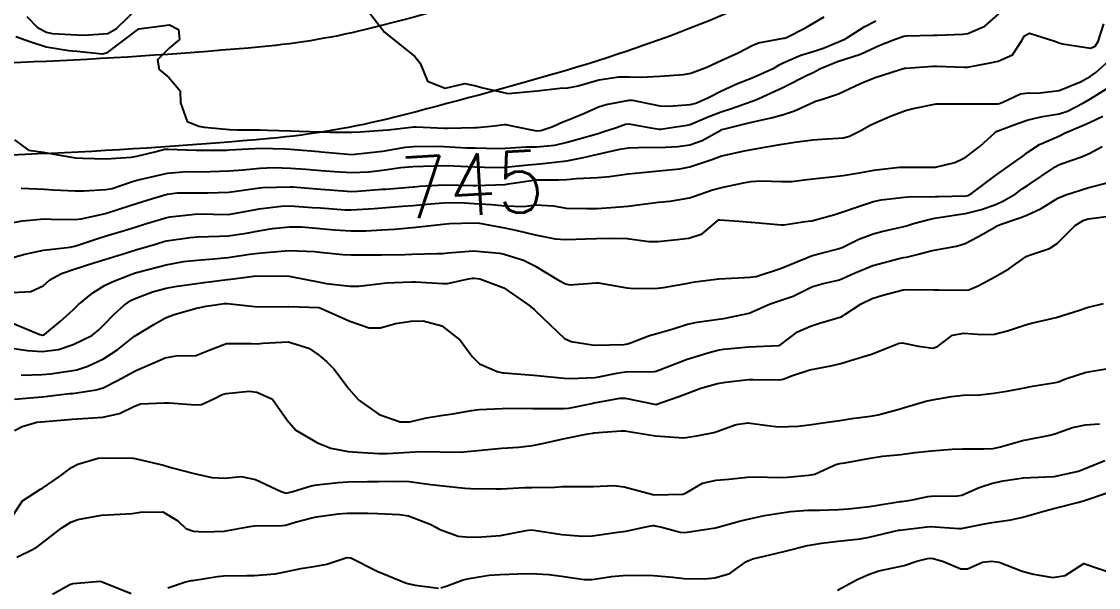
# Model space of a CAD drawing. Header units: metres. Extents: x 318500 to 325275, y 7408834 to 7428799.
# Drawn here: x 322350.6 to 322420.7, y 7417366.4 to 7417403.2 of the extents above; entities that cross this region are included whole.
import ezdxf
from ezdxf.enums import TextEntityAlignment as Align

# ---------------------------------------------------------------- set-up
doc = ezdxf.new("R2010")
doc.units = ezdxf.units.M
doc.header["$MEASUREMENT"] = 0
for name, color, linetype in [('Cotas', 45, 'Continuous'), ('Curvas de Nivel 1m', 11, 'Continuous'), ('Curvas de Nivel 5m', 15, 'Continuous'), ('Vias Primárias', 230, 'Continuous')]:
    doc.layers.add(name, color=color, linetype=linetype)
doc.styles.add('Style-STANDARD', font='STANDARD.shx')

msp = doc.modelspace()

# ---------------------------------------------------------------- linework, layer by layer
at = {"layer": 'Curvas de Nivel 1m', "flags": 128}
for points, elevation in [([(322372.655, 7417404.576), (322374.2, 7417402.56), (322376.177, 7417400.977), (322376.535, 7417400.525), (322377, 7417399.359), (322378.154, 7417398.901), (322379.439, 7417399.206), (322380.156, 7417399.064), (322380.604, 7417398.923), (322382.151, 7417398.571), (322382.269, 7417398.566), (322384.153, 7417398.738), (322385.653, 7417398.907), (322386.155, 7417398.922), (322386.817, 7417399.05), (322388.161, 7417399.441), (322389.461, 7417399.648), (322390.163, 7417399.649), (322390.87, 7417399.626), (322392.164, 7417399.684), (322393.672, 7417399.805), (322394.166, 7417399.888), (322395.199, 7417400.275), (322395.856, 7417400.583), (322396.177, 7417400.727), (322397.235, 7417401.199), (322398.192, 7417401.708), (322398.576, 7417401.852), (322400.199, 7417402.155), (322400.248, 7417402.161), (322400.392, 7417402.207), (322401.591, 7417402.807), (322402.215, 7417403.192), (322402.842, 7417403.552)], 741), ([(322350.1, 7417395.548), (322351.014, 7417394.866), (322351.968, 7417394.731), (322352.089, 7417394.716), (322353.688, 7417394.428), (322354.086, 7417394.377), (322354.554, 7417394.347), (322356.085, 7417394.299), (322357.717, 7417394.406), (322358.087, 7417394.474), (322359.24, 7417394.753), (322359.91, 7417394.926), (322360.093, 7417394.94), (322361.946, 7417394.868), (322362.092, 7417394.867), (322363.913, 7417394.872), (322364.093, 7417394.881), (322365.774, 7417394.985), (322366.095, 7417394.993), (322367.791, 7417394.947), (322368.094, 7417394.932), (322369.929, 7417394.776), (322370.092, 7417394.763), (322372.078, 7417394.593), (322373.881, 7417394.774), (322374.094, 7417394.803), (322375.576, 7417395.059), (322376.099, 7417395.11), (322377.489, 7417395.12), (322378.099, 7417395.099), (322379.559, 7417395.025), (322380.098, 7417395.009), (322381.578, 7417394.978), (322382.098, 7417395.004), (322383.444, 7417395.086), (322384.1, 7417395.087), (322385.311, 7417395.199), (322386.105, 7417395.378), (322386.897, 7417395.599), (322388.114, 7417395.958), (322388.426, 7417396.055), (322389.317, 7417396.352), (322389.904, 7417396.562), (322390.124, 7417396.581), (322391.549, 7417396.326), (322392.119, 7417396.232), (322392.207, 7417396.23), (322392.74, 7417396.311), (322393.923, 7417396.493), (322394.124, 7417396.548), (322395.337, 7417397.067), (322396.137, 7417397.363), (322396.814, 7417397.579), (322398.147, 7417398.062), (322398.278, 7417398.109), (322398.588, 7417398.233), (322400.157, 7417398.955), (322401.734, 7417399.754), (322402.168, 7417399.957), (322402.317, 7417400.03), (322402.609, 7417400.176), (322403.702, 7417400.64), (322404.179, 7417400.79), (322405.212, 7417401.118), (322406.192, 7417401.567), (322406.577, 7417401.741), (322407.536, 7417402.11), (322408.022, 7417402.283), (322408.203, 7417402.313), (322409.929, 7417402.358), (322410.204, 7417402.367), (322411.843, 7417402.417), (322412.206, 7417402.47), (322413.3, 7417402.948), (322414.226, 7417403.756)], 743), ([(322350.91, 7417403.569), (322351.614, 7417402.859), (322352.195, 7417402.549), (322352.567, 7417402.472), (322354.193, 7417402.386), (322354.65, 7417402.359), (322356.195, 7417402.477), (322356.748, 7417402.792), (322358.222, 7417404.232)], 741), ([(322350.191, 7417402.276), (322351.108, 7417401.945), (322352.181, 7417401.597), (322353.65, 7417401.356), (322354.177, 7417401.318), (322355.845, 7417401.133), (322356.176, 7417401.226), (322358.2, 7417402.77), (322360.204, 7417403.039), (322360.788, 7417402.734), (322360.851, 7417402.073), (322360.181, 7417401.505), (322359.42, 7417400.751), (322359.529, 7417400.115), (322360.159, 7417399.6), (322360.895, 7417398.733), (322360.919, 7417397.951), (322361.354, 7417396.728), (322362.116, 7417396.421), (322362.464, 7417396.366), (322364.113, 7417396.217), (322364.597, 7417396.198), (322366.113, 7417396.183), (322366.598, 7417396.17), (322368.112, 7417396.124), (322368.639, 7417396.106), (322370.112, 7417396.065), (322370.666, 7417396.048), (322372.112, 7417396.036), (322372.632, 7417396.055), (322374.114, 7417396.162), (322374.472, 7417396.197), (322376.118, 7417396.384), (322376.258, 7417396.388), (322378.117, 7417396.304), (322378.311, 7417396.304), (322380.118, 7417396.342), (322380.246, 7417396.35), (322381.347, 7417396.462), (322382.026, 7417396.547), (322382.121, 7417396.539), (322382.501, 7417396.444), (322384.116, 7417396.136), (322384.386, 7417396.147), (322385.17, 7417396.409), (322385.823, 7417396.705), (322386.126, 7417396.827), (322387.239, 7417397.278), (322388.14, 7417397.682), (322388.655, 7417397.85), (322390.147, 7417398.131), (322390.366, 7417398.119), (322392.142, 7417397.754), (322392.726, 7417397.726), (322394.143, 7417397.847), (322394.494, 7417397.936), (322395.269, 7417398.273), (322396.155, 7417398.722), (322397.201, 7417399.208), (322398.163, 7417399.572), (322399.564, 7417400.219), (322399.948, 7417400.439), (322400.175, 7417400.552), (322401.331, 7417401.045), (322402.187, 7417401.313), (322402.835, 7417401.529), (322404.199, 7417402.106), (322404.238, 7417402.121), (322404.299, 7417402.159), (322405.442, 7417402.911), (322406.217, 7417403.288)], 742), ([(322350.546, 7417392.389), (322352.062, 7417392.331), (322352.617, 7417392.286), (322354.061, 7417392.212), (322354.649, 7417392.226), (322356.063, 7417392.301), (322356.479, 7417392.379), (322357.673, 7417392.776), (322358.071, 7417392.905), (322358.262, 7417392.957), (322360.076, 7417393.371), (322361.335, 7417393.47), (322362.077, 7417393.465), (322362.844, 7417393.475), (322364.078, 7417393.516), (322364.992, 7417393.589), (322366.08, 7417393.699), (322367.001, 7417393.73), (322368.081, 7417393.698), (322369.077, 7417393.622), (322370.079, 7417393.538), (322370.948, 7417393.466), (322372.078, 7417393.419), (322373.185, 7417393.463), (322374.08, 7417393.562), (322375.271, 7417393.732), (322376.083, 7417393.804), (322377.422, 7417393.848), (322378.084, 7417393.87), (322378.723, 7417393.854), (322380.083, 7417393.775), (322381.353, 7417393.732), (322382.083, 7417393.752), (322383.564, 7417393.907), (322384.085, 7417393.957), (322384.513, 7417393.989), (322386.088, 7417394.172), (322387.161, 7417394.384), (322387.907, 7417394.559), (322388.093, 7417394.602), (322389.524, 7417394.923), (322390.1, 7417395.027), (322391.363, 7417395.066), (322392.101, 7417395.038), (322393.308, 7417395.096), (322394.104, 7417395.223), (322394.89, 7417395.496), (322396.119, 7417396.177), (322396.173, 7417396.205), (322396.367, 7417396.258), (322397.761, 7417396.608), (322398.127, 7417396.69), (322399.387, 7417396.965), (322400.134, 7417397.161), (322400.913, 7417397.424), (322402.147, 7417397.997), (322402.274, 7417398.053), (322402.678, 7417398.175), (322403.773, 7417398.545), (322404.156, 7417398.712), (322405.248, 7417399.231), (322406.165, 7417399.591), (322407.733, 7417400.107), (322408.074, 7417400.199), (322408.172, 7417400.215), (322409.915, 7417400.342), (322410.174, 7417400.342), (322411.955, 7417400.271), (322412.173, 7417400.279), (322413.649, 7417400.557), (322414.18, 7417400.669), (322415.119, 7417401.077), (322415.71, 7417402.005), (322415.894, 7417402.314), (322416.207, 7417402.485), (322417.856, 7417401.975), (322418.198, 7417401.833), (322418.365, 7417401.8), (322420.194, 7417401.514), (322420.495, 7417401.638), (322420.685, 7417401.935), (322421.053, 7417403.096)], 744), ([(322350, 7417387.865), (322350.78, 7417388.084), (322352.005, 7417388.352), (322353.738, 7417388.555), (322354.008, 7417388.61), (322354.167, 7417388.66), (322354.632, 7417388.814), (322355.662, 7417389.157), (322356.017, 7417389.261), (322357.193, 7417389.612), (322358.027, 7417389.872), (322358.705, 7417390.085), (322360.036, 7417390.482), (322360.25, 7417390.525), (322362.04, 7417390.72), (322364.04, 7417390.666), (322364.064, 7417390.666), (322364.162, 7417390.688), (322365.721, 7417390.988), (322366.046, 7417391.046), (322367.47, 7417391.224), (322368.049, 7417391.24), (322369.524, 7417391.141), (322370.047, 7417391.1), (322371.649, 7417390.983), (322372.046, 7417390.98), (322373.541, 7417391.071), (322374.048, 7417391.111), (322375.375, 7417391.215), (322376.051, 7417391.267), (322377.203, 7417391.362), (322378.054, 7417391.427), (322379.093, 7417391.451), (322380.054, 7417391.401), (322381.197, 7417391.318), (322382.052, 7417391.245), (322383.278, 7417391.205), (322384.053, 7417391.309), (322385.215, 7417391.246), (322386.05, 7417391.098), (322387.374, 7417391.056), (322388.051, 7417391.074), (322389.255, 7417391.148), (322390.053, 7417391.218), (322391.045, 7417391.34), (322392.057, 7417391.478), (322392.816, 7417391.551), (322394.062, 7417391.752), (322394.459, 7417391.889), (322395.508, 7417392.268), (322396.072, 7417392.42), (322397.587, 7417392.733), (322398.076, 7417392.819), (322398.712, 7417392.866), (322400.076, 7417392.818), (322400.71, 7417392.834), (322402.078, 7417392.989), (322403.133, 7417393.116), (322404.081, 7417393.214), (322405.373, 7417393.43), (322406.084, 7417393.561), (322407.73, 7417393.749), (322408.087, 7417393.769), (322408.423, 7417393.761), (322410.087, 7417393.767), (322411.344, 7417394.061), (322411.848, 7417394.3), (322412.096, 7417394.441), (322413.008, 7417395.135), (322413.98, 7417396.022), (322414.061, 7417396.08), (322414.121, 7417396.104), (322415.502, 7417396.634), (322416.133, 7417396.853), (322417.058, 7417397.064), (322418.139, 7417397.225), (322418.702, 7417397.402), (322419.736, 7417397.946), (322420.152, 7417398.186), (322421.221, 7417398.868)], 746), ([(322349.971, 7417385.602), (322351.169, 7417385.661), (322351.978, 7417386.035), (322352.413, 7417386.414), (322353.167, 7417386.832), (322353.993, 7417387.114), (322355.284, 7417387.52), (322355.999, 7417387.745), (322357.407, 7417388.182), (322358.006, 7417388.364), (322359.287, 7417388.751), (322359.839, 7417388.916), (322360.013, 7417388.958), (322361.558, 7417389.183), (322362.018, 7417389.224), (322363.458, 7417389.259), (322364.019, 7417389.292), (322365.225, 7417389.469), (322366.024, 7417389.612), (322366.92, 7417389.758), (322368.029, 7417389.875), (322368.795, 7417389.862), (322370.027, 7417389.754), (322370.938, 7417389.684), (322372.026, 7417389.617), (322372.987, 7417389.609), (322374.027, 7417389.667), (322374.849, 7417389.727), (322376.029, 7417389.821), (322376.668, 7417389.883), (322378.033, 7417390.042), (322378.444, 7417390.085), (322380.035, 7417390.139), (322380.399, 7417390.11), (322382.03, 7417389.815), (322382.839, 7417389.627), (322384.024, 7417389.344), (322385.329, 7417389.098), (322386.02, 7417389.045), (322387.309, 7417389.093), (322388.021, 7417389.119), (322389.229, 7417389.144), (322390.022, 7417389.108), (322391.423, 7417388.921), (322392.019, 7417388.911), (322393.273, 7417389.05), (322394.023, 7417389.124), (322394.895, 7417389.409), (322395.906, 7417390.262), (322395.983, 7417390.318), (322396.041, 7417390.331), (322397.278, 7417390.248), (322398.039, 7417390.174), (322398.112, 7417390.166), (322400.037, 7417389.994), (322400.235, 7417390.009), (322401.463, 7417390.189), (322401.97, 7417390.252), (322402.041, 7417390.264), (322403.53, 7417390.683), (322404.05, 7417390.838), (322405.018, 7417391.183), (322406.061, 7417391.532), (322406.553, 7417391.632), (322408.066, 7417391.803), (322408.343, 7417391.82), (322410.066, 7417391.846), (322410.296, 7417391.847), (322412.068, 7417391.89), (322412.203, 7417391.913), (322412.447, 7417392.044), (322414.083, 7417393.276), (322414.515, 7417393.587), (322415.14, 7417394.01), (322415.689, 7417394.411), (322416.101, 7417394.735), (322416.864, 7417395.233), (322418.117, 7417395.782), (322418.249, 7417395.837), (322418.505, 7417395.964), (322419.622, 7417396.453), (322420.131, 7417396.666), (322420.986, 7417397.082)], 747), ([(322349.941, 7417383.624), (322351.756, 7417382.852), (322351.93, 7417382.813), (322352.069, 7417382.848), (322353.075, 7417383.701), (322353.955, 7417384.496), (322354.121, 7417384.654), (322354.288, 7417384.815), (322355.205, 7417385.568), (322355.979, 7417386.048), (322356.48, 7417386.295), (322357.691, 7417386.774), (322357.991, 7417386.873), (322358.139, 7417386.915), (322359.997, 7417387.393), (322361.125, 7417387.603), (322362, 7417387.698), (322363.077, 7417387.78), (322364.002, 7417387.88), (322365.433, 7417388.098), (322366.005, 7417388.156), (322366.466, 7417388.195), (322368.007, 7417388.328), (322369.649, 7417388.258), (322370.006, 7417388.218), (322371.493, 7417388.076), (322372.005, 7417388.053), (322372.524, 7417388.056), (322374.005, 7417388.057), (322375.538, 7417388.07), (322376.006, 7417388.084), (322377.632, 7417388.131), (322378.006, 7417388.141), (322378.328, 7417388.175), (322380.008, 7417388.298), (322381.704, 7417388.151), (322382.006, 7417388.088), (322383.267, 7417387.695), (322383.999, 7417387.33), (322385.537, 7417386.405), (322385.986, 7417386.16), (322386.281, 7417386.1), (322387.988, 7417386.225), (322388.14, 7417386.216), (322389.983, 7417385.897), (322390.469, 7417385.849), (322391.983, 7417385.868), (322392.371, 7417385.927), (322393.989, 7417386.206), (322394.063, 7417386.214), (322394.427, 7417386.283), (322395.992, 7417386.493), (322397.657, 7417386.579), (322397.993, 7417386.586), (322398.405, 7417386.644), (322399.999, 7417387.149), (322401.658, 7417387.836), (322402.008, 7417387.987), (322402.154, 7417388.033), (322402.741, 7417388.173), (322403.747, 7417388.43), (322404.016, 7417388.532), (322405.108, 7417389.059), (322406.029, 7417389.411), (322406.591, 7417389.562), (322408.037, 7417389.9), (322408.195, 7417389.941), (322408.671, 7417390.094), (322409.747, 7417390.381), (322410.045, 7417390.436), (322411.451, 7417390.657), (322412.05, 7417390.743), (322413.098, 7417390.991), (322414.06, 7417391.349), (322414.521, 7417391.558), (322415.276, 7417392.008), (322415.739, 7417392.337), (322416.076, 7417392.564), (322417.892, 7417393.777), (322418.089, 7417393.893), (322418.277, 7417393.967), (322419.612, 7417394.433), (322420.101, 7417394.654), (322420.94, 7417395.1)], 748), ([(322349.921, 7417381.976), (322350.955, 7417381.824), (322351.919, 7417381.743), (322352.97, 7417381.884), (322353.924, 7417382.198), (322355.146, 7417382.802), (322355.59, 7417383.141), (322355.941, 7417383.502), (322356.573, 7417384.161), (322357.257, 7417384.777), (322357.677, 7417385.062), (322357.966, 7417385.199), (322359.098, 7417385.628), (322359.977, 7417385.88), (322360.702, 7417386.009), (322361.982, 7417386.189), (322362.444, 7417386.252), (322363.986, 7417386.442), (322364.206, 7417386.467), (322365.691, 7417386.664), (322365.99, 7417386.686), (322367.973, 7417386.658), (322367.99, 7417386.659), (322368.007, 7417386.657), (322368.113, 7417386.638), (322369.985, 7417386.271), (322370.398, 7417386.19), (322371.981, 7417386.002), (322372.54, 7417386.016), (322373.984, 7417386.189), (322374.321, 7417386.219), (322375.986, 7417386.284), (322376.233, 7417386.28), (322377.985, 7417386.171), (322378.302, 7417386.18), (322379.686, 7417386.483), (322379.94, 7417386.531), (322379.991, 7417386.534), (322380.042, 7417386.531), (322380.418, 7417386.474), (322381.982, 7417385.907), (322383.611, 7417384.779), (322383.961, 7417384.485), (322384.029, 7417384.419), (322385.933, 7417382.595), (322386.356, 7417382.394), (322387.734, 7417382.179), (322387.928, 7417382.166), (322389.801, 7417382.215), (322389.929, 7417382.226), (322390.026, 7417382.243), (322390.3, 7417382.336), (322391.465, 7417382.796), (322391.939, 7417382.925), (322393.011, 7417383.237), (322393.949, 7417383.525), (322394.573, 7417383.658), (322395.954, 7417383.847), (322396.307, 7417383.904), (322397.96, 7417384.24), (322399.335, 7417384.854), (322399.973, 7417385.064), (322400.819, 7417385.355), (322401.986, 7417385.934), (322402.16, 7417386.006), (322402.78, 7417386.172), (322403.75, 7417386.404), (322403.993, 7417386.481), (322404.61, 7417386.765), (322406.002, 7417387.342), (322407.721, 7417387.818), (322408.008, 7417387.867), (322408.208, 7417387.898), (322408.98, 7417388.09), (322409.793, 7417388.302), (322410.014, 7417388.346), (322411.467, 7417388.61), (322412.021, 7417388.795), (322412.844, 7417389.222), (322414.038, 7417389.898), (322414.115, 7417389.943), (322414.302, 7417390.017), (322415.596, 7417390.455), (322416.05, 7417390.635), (322416.967, 7417391.076), (322418.066, 7417391.729), (322418.223, 7417391.813), (322418.588, 7417391.962), (322420.075, 7417392.442), (322421.271, 7417392.735)], 749), ([(322350.099, 7417378.646), (322351.879, 7417378.799), (322351.924, 7417378.805), (322352.271, 7417378.844), (322353.701, 7417379.004), (322353.883, 7417379.024), (322355.433, 7417379.251), (322355.889, 7417379.382), (322356.822, 7417379.855), (322357.905, 7417380.448), (322358.124, 7417380.55), (322358.576, 7417380.76), (322359.916, 7417381.34), (322360.645, 7417381.457), (322361.918, 7417381.491), (322362.781, 7417381.842), (322363.926, 7417382.264), (322365.532, 7417382.272), (322365.926, 7417382.258), (322366.292, 7417382.291), (322367.927, 7417382.376), (322369.273, 7417381.969), (322369.919, 7417381.528), (322370.421, 7417381.108), (322370.933, 7417380.595), (322371.891, 7417379.313), (322372.534, 7417378.573), (322373.866, 7417377.64), (322375.236, 7417377.163), (322375.86, 7417377.169), (322376.945, 7417377.432), (322377.866, 7417377.589), (322378.664, 7417377.696), (322379.871, 7417377.908), (322380.379, 7417377.965), (322381.874, 7417378.047), (322382.265, 7417378.053), (322383.874, 7417378.04), (322384.25, 7417378.04), (322385.875, 7417378.035), (322386.204, 7417378.066), (322387.712, 7417378.373), (322387.852, 7417378.399), (322387.881, 7417378.404), (322389.525, 7417378.706), (322389.886, 7417378.711), (322391.8, 7417378.321), (322391.88, 7417378.302), (322391.897, 7417378.302), (322391.95, 7417378.319), (322393.374, 7417378.811), (322393.891, 7417379.01), (322394.813, 7417379.36), (322395.901, 7417379.655), (322396.41, 7417379.747), (322397.905, 7417379.92), (322398.212, 7417379.929), (322399.905, 7417379.902), (322400.164, 7417379.948), (322400.77, 7417380.197), (322401.914, 7417380.56), (322403.274, 7417380.809), (322403.918, 7417380.966), (322405.113, 7417381.333), (322405.924, 7417381.573), (322407.29, 7417382.11), (322407.736, 7417382.3), (322407.933, 7417382.32), (322408.992, 7417382.089), (322409.929, 7417381.972), (322410.217, 7417382.076), (322411.198, 7417382.804), (322411.944, 7417382.951), (322413.121, 7417382.854), (322413.943, 7417382.875), (322414.845, 7417383.113), (322415.952, 7417383.49), (322416.35, 7417383.598), (322417.96, 7417383.97), (322419.468, 7417384.447), (322419.97, 7417384.616), (322421.031, 7417384.873)], 751), ([(322350.111, 7417376.604), (322350.602, 7417376.862), (322351.571, 7417377.136), (322351.855, 7417377.174), (322353.385, 7417377.299), (322353.858, 7417377.334), (322355.236, 7417377.423), (322355.86, 7417377.47), (322356.941, 7417377.702), (322357.871, 7417378.175), (322358.305, 7417378.332), (322359.875, 7417378.411), (322360.206, 7417378.404), (322361.873, 7417378.265), (322362.283, 7417378.297), (322363.139, 7417378.697), (322363.637, 7417378.939), (322363.885, 7417379.016), (322365.395, 7417379.16), (322365.887, 7417379.105), (322366.923, 7417378.644), (322367.86, 7417377.284), (322368.44, 7417376.624), (322369.842, 7417375.799), (322370.705, 7417375.463), (322371.837, 7417375.243), (322372.444, 7417375.182), (322373.835, 7417375.098), (322374.387, 7417375.096), (322375.837, 7417375.192), (322376.562, 7417375.244), (322377.837, 7417375.211), (322379.132, 7417375.192), (322379.838, 7417375.25), (322380.716, 7417375.344), (322381.84, 7417375.448), (322382.931, 7417375.524), (322383.842, 7417375.628), (322384.491, 7417375.766), (322385.847, 7417376.066), (322387.454, 7417376.376), (322387.785, 7417376.437), (322387.851, 7417376.441), (322389.617, 7417376.58), (322389.854, 7417376.576), (322391.444, 7417376.324), (322391.849, 7417376.253), (322393.687, 7417376.131), (322393.849, 7417376.146), (322394.666, 7417376.278), (322395.649, 7417376.467), (322395.854, 7417376.53), (322397.112, 7417376.997), (322397.863, 7417377.103), (322399.155, 7417376.926), (322399.859, 7417376.836), (322401.158, 7417376.894), (322401.862, 7417376.98), (322402.916, 7417377.117), (322403.867, 7417377.265), (322404.639, 7417377.378), (322405.871, 7417377.535), (322406.362, 7417377.633), (322407.879, 7417378.04), (322407.928, 7417378.051), (322408.083, 7417378.098), (322409.462, 7417378.509), (322409.888, 7417378.605), (322411.128, 7417378.825), (322411.893, 7417378.902), (322412.992, 7417378.935), (322413.895, 7417379.028), (322414.739, 7417379.17), (322415.901, 7417379.38), (322416.408, 7417379.487), (322417.906, 7417379.725), (322418.099, 7417379.776), (322418.568, 7417379.96), (322419.915, 7417380.397), (322421.218, 7417380.626)], 752), ([(322349.863, 7417370.869), (322350.635, 7417372.013), (322351.799, 7417372.781), (322351.931, 7417372.848), (322353.039, 7417373.604), (322353.821, 7417374.188), (322354.233, 7417374.405), (322355.567, 7417374.794), (322355.83, 7417374.821), (322357.799, 7417374.801), (322357.83, 7417374.804), (322357.862, 7417374.801), (322358.065, 7417374.766), (322359.824, 7417374.344), (322360.377, 7417374.177), (322361.816, 7417373.799), (322362.961, 7417373.55), (322363.812, 7417373.506), (322364.874, 7417373.614), (322365.811, 7417373.407), (322367.481, 7417372.635), (322367.798, 7417372.53), (322367.895, 7417372.533), (322368.232, 7417372.626), (322369.431, 7417372.989), (322369.807, 7417373.056), (322371.184, 7417373.215), (322371.81, 7417373.255), (322373.09, 7417373.282), (322373.811, 7417373.29), (322375.046, 7417373.304), (322375.811, 7417373.277), (322377.225, 7417373.093), (322377.808, 7417373.011), (322379.439, 7417372.851), (322379.805, 7417372.829), (322381.461, 7417372.799), (322381.805, 7417372.806), (322383.349, 7417372.885), (322383.807, 7417372.889), (322385.291, 7417372.922), (322385.808, 7417372.963), (322387.235, 7417372.953), (322387.809, 7417372.954), (322389.141, 7417373.019), (322389.809, 7417372.929), (322391.686, 7417372.437), (322391.802, 7417372.421), (322393.634, 7417372.461), (322393.803, 7417372.522), (322394.921, 7417373.166), (322395.817, 7417373.37), (322396.628, 7417373.442), (322397.82, 7417373.572), (322398.456, 7417373.595), (322399.82, 7417373.552), (322400.456, 7417373.565), (322401.823, 7417373.683), (322402.234, 7417373.766), (322403.129, 7417374.167), (322403.606, 7417374.388), (322403.833, 7417374.445), (322404.18, 7417374.501), (322405.837, 7417374.799), (322406.644, 7417374.924), (322407.839, 7417375.039), (322408.77, 7417375.161), (322409.842, 7417375.283), (322411.171, 7417375.388), (322411.844, 7417375.416), (322413.215, 7417375.401), (322413.844, 7417375.441), (322414.326, 7417375.534), (322415.85, 7417375.964), (322416.006, 7417375.998), (322417.536, 7417376.294), (322417.856, 7417376.389), (322419.017, 7417376.798), (322419.866, 7417376.978), (322420.766, 7417377.036)], 753), ([(322350.256, 7417368.351), (322351.276, 7417368.855), (322351.575, 7417369.029), (322351.753, 7417369.145), (322353.195, 7417370.259), (322353.768, 7417370.629), (322354.226, 7417370.813), (322355.774, 7417371.079), (322357.379, 7417371.171), (322357.776, 7417371.193), (322358.309, 7417371.293), (322359.779, 7417371.315), (322360.737, 7417370.725), (322361.269, 7417370.222), (322361.763, 7417370.036), (322362.473, 7417369.992), (322363.764, 7417370.049), (322365.443, 7417370.341), (322365.767, 7417370.385), (322367.551, 7417370.417), (322367.768, 7417370.436), (322367.922, 7417370.475), (322368.392, 7417370.624), (322369.472, 7417370.915), (322369.775, 7417370.974), (322371.196, 7417371.171), (322371.779, 7417371.213), (322373.131, 7417371.208), (322373.78, 7417371.189), (322375.179, 7417371.136), (322375.778, 7417371.034), (322377.176, 7417370.509), (322377.56, 7417370.295), (322377.767, 7417370.174), (322378.997, 7417369.716), (322379.762, 7417369.659), (322380.55, 7417369.674), (322381.763, 7417369.759), (322383.435, 7417370.093), (322383.767, 7417370.128), (322384.092, 7417370.092), (322385.764, 7417369.827), (322387.095, 7417369.712), (322387.764, 7417369.738), (322389.394, 7417369.973), (322389.767, 7417370.02), (322390.042, 7417370.063), (322391.233, 7417370.325), (322391.687, 7417370.405), (322391.771, 7417370.404), (322391.846, 7417370.394), (322392.271, 7417370.312), (322393.461, 7417369.988), (322393.767, 7417369.958), (322395.77, 7417370.26), (322397.328, 7417370.693), (322397.778, 7417370.802), (322398.947, 7417371.058), (322399.785, 7417371.205), (322400.657, 7417371.327), (322401.788, 7417371.406), (322402.537, 7417371.424), (322403.79, 7417371.46), (322404.433, 7417371.508), (322405.793, 7417371.659), (322406.203, 7417371.715), (322407.798, 7417371.967), (322407.912, 7417371.985), (322408.589, 7417372.092), (322409.59, 7417372.295), (322409.804, 7417372.319), (322411.52, 7417372.338), (322411.805, 7417372.401), (322412.946, 7417372.9), (322413.817, 7417373.174), (322414.507, 7417373.326), (322415.823, 7417373.526), (322416.273, 7417373.543), (322417.825, 7417373.616), (322419.399, 7417373.946), (322419.832, 7417374.121), (322421.119, 7417374.646)], 754), ([(322403.721, 7417366.207), (322404.985, 7417366.887), (322405.736, 7417367.217), (322406.402, 7417367.458), (322407.745, 7417367.751), (322408.044, 7417367.799), (322408.874, 7417368.089), (322409.572, 7417368.262), (322409.752, 7417368.28), (322409.938, 7417368.263), (322410.626, 7417368.067), (322411.743, 7417367.592), (322412.188, 7417367.599), (322413.148, 7417368.029), (322413.751, 7417368.097), (322414.244, 7417368.015), (322415.742, 7417367.45), (322416.486, 7417367.242), (322417.736, 7417367.035), (322418.548, 7417367.148), (322419.75, 7417367.94), (322421.74, 7417367.262)], 756)]:
    msp.add_lwpolyline(points, dxfattribs=dict(at, elevation=elevation))
at = {"layer": 'Curvas de Nivel 5m', "flags": 128}
for points, elevation in [([(322350.029, 7417390.158), (322350.641, 7417390.26), (322352.033, 7417390.382), (322352.495, 7417390.381), (322354.033, 7417390.348), (322354.449, 7417390.401), (322356.039, 7417390.741), (322356.084, 7417390.754), (322356.222, 7417390.797), (322357.585, 7417391.239), (322358.049, 7417391.388), (322359.091, 7417391.718), (322360.059, 7417391.989), (322360.717, 7417392.077), (322362.06, 7417392.085), (322362.689, 7417392.082), (322364.062, 7417392.133), (322364.557, 7417392.188), (322366.066, 7417392.412), (322366.293, 7417392.432), (322368.068, 7417392.474), (322368.238, 7417392.467), (322370.066, 7417392.321), (322370.375, 7417392.296), (322372.064, 7417392.184), (322372.45, 7417392.19), (322374.066, 7417392.32), (322374.287, 7417392.336), (322376.069, 7417392.479), (322376.114, 7417392.485), (322376.512, 7417392.523), (322378.071, 7417392.612), (322379.984, 7417392.568), (322380.071, 7417392.564), (322380.154, 7417392.562), (322382.072, 7417392.635), (322382.291, 7417392.665), (322384.075, 7417392.932), (322385.549, 7417392.931), (322386.076, 7417392.955), (322386.712, 7417393.026), (322388.077, 7417393.076), (322388.869, 7417393.15), (322390.08, 7417393.319), (322390.99, 7417393.422), (322392.082, 7417393.52), (322393.437, 7417393.653), (322394.085, 7417393.785), (322395.527, 7417394.268), (322395.934, 7417394.42), (322396.093, 7417394.465), (322397.543, 7417394.801), (322398.1, 7417394.92), (322399.218, 7417395.109), (322400.106, 7417395.249), (322400.927, 7417395.378), (322402.11, 7417395.538), (322402.699, 7417395.586), (322404.113, 7417395.67), (322404.5, 7417395.769), (322405.232, 7417396.143), (322405.795, 7417396.465), (322406.128, 7417396.63), (322407.165, 7417397.084), (322408.14, 7417397.452), (322408.648, 7417397.59), (322410.147, 7417397.885), (322410.331, 7417397.894), (322412.147, 7417397.876), (322412.317, 7417397.877), (322414.148, 7417397.886), (322414.263, 7417397.904), (322414.523, 7417398.016), (322415.629, 7417398.532), (322416.156, 7417398.603), (322416.743, 7417398.578), (322418.158, 7417398.763), (322419.537, 7417399.323), (322420.167, 7417399.674), (322420.33, 7417399.777), (322420.54, 7417399.936), (322421.405, 7417400.705)], 745), ([(322350.55, 7417380.213), (322351.901, 7417380.246), (322352.449, 7417380.295), (322353.905, 7417380.504), (322354.162, 7417380.561), (322354.883, 7417380.805), (322355.915, 7417381.28), (322356.832, 7417381.87), (322357.93, 7417382.742), (322357.968, 7417382.769), (322359.176, 7417383.517), (322359.948, 7417383.954), (322360.519, 7417384.164), (322361.958, 7417384.574), (322362.072, 7417384.605), (322362.597, 7417384.71), (322363.786, 7417384.869), (322363.963, 7417384.874), (322365.96, 7417384.66), (322367.921, 7417384.68), (322367.961, 7417384.679), (322369.96, 7417384.61), (322371.947, 7417383.719), (322373.209, 7417383.3), (322373.941, 7417383.3), (322374.922, 7417383.568), (322375.948, 7417383.721), (322376.726, 7417383.741), (322377.944, 7417383.423), (322379.131, 7417382.488), (322379.919, 7417381.429), (322380.398, 7417380.956), (322381.551, 7417380.455), (322381.909, 7417380.368), (322382.003, 7417380.354), (322383.907, 7417380.205), (322384.143, 7417380.181), (322385.904, 7417380.003), (322386.3, 7417379.998), (322387.905, 7417380.062), (322388.177, 7417380.095), (322389.333, 7417380.349), (322389.911, 7417380.424), (322391.783, 7417380.449), (322391.911, 7417380.47), (322392.175, 7417380.578), (322393.92, 7417381.26), (322395.351, 7417381.695), (322395.926, 7417381.832), (322396.284, 7417381.899), (322397.928, 7417382.064), (322399.86, 7417382.142), (322399.929, 7417382.158), (322400.028, 7417382.209), (322401.108, 7417383.027), (322401.948, 7417383.408), (322402.54, 7417383.585), (322403.958, 7417384.019), (322404.053, 7417384.064), (322404.19, 7417384.157), (322405.261, 7417384.85), (322405.976, 7417385.207), (322406.67, 7417385.429), (322407.985, 7417385.76), (322408.288, 7417385.795), (322409.985, 7417385.774), (322410.291, 7417385.77), (322411.985, 7417385.741), (322412.256, 7417385.776), (322412.87, 7417386.037), (322413.996, 7417386.628), (322414.872, 7417387.141), (322416.009, 7417387.933), (322416.157, 7417387.998), (322417.529, 7417388.466), (322418.022, 7417388.775), (322418.612, 7417389.381), (322419.183, 7417389.953), (322419.707, 7417390.283), (322420.047, 7417390.386), (322421.416, 7417390.56)], 750), ([(322377.873, 7417366.343), (322378.295, 7417366.491), (322379.331, 7417366.871), (322379.727, 7417366.967), (322381.019, 7417367.168), (322381.732, 7417367.227), (322382.891, 7417367.274), (322383.733, 7417367.298), (322384.913, 7417367.221), (322385.731, 7417367.106), (322387.207, 7417366.898), (322387.728, 7417366.902), (322388.989, 7417367.093), (322389.732, 7417367.163), (322390.882, 7417367.18), (322391.733, 7417367.164), (322392.987, 7417367.045), (322393.73, 7417366.964), (322395.053, 7417366.947), (322395.731, 7417367.005), (322396.699, 7417367.287), (322397.747, 7417368.041), (322397.865, 7417368.121), (322398.203, 7417368.233), (322399.754, 7417368.613), (322400.304, 7417368.75), (322401.759, 7417369.102), (322402.664, 7417369.268), (322403.762, 7417369.383), (322405.18, 7417369.555), (322405.765, 7417369.663), (322407.681, 7417370.101), (322407.754, 7417370.116), (322407.77, 7417370.12), (322409.527, 7417370.33), (322409.774, 7417370.339), (322411.607, 7417370.218), (322411.773, 7417370.225), (322413.281, 7417370.524), (322413.779, 7417370.612), (322415.003, 7417370.786), (322415.784, 7417370.962), (322417.157, 7417371.346), (322417.796, 7417371.524), (322419.44, 7417371.945), (322419.802, 7417372.049), (322421.206, 7417372.529)], 755), ([(322360.091, 7417366.358), (322361.185, 7417366.718), (322361.61, 7417366.823), (322361.722, 7417366.84), (322363.321, 7417367.099), (322363.727, 7417367.138), (322365.244, 7417367.151), (322365.728, 7417367.16), (322367.093, 7417367.276), (322367.731, 7417367.386), (322368.75, 7417367.604), (322369.737, 7417367.764), (322370.443, 7417367.896), (322371.746, 7417368.338), (322372.01, 7417368.312), (322373.733, 7417367.433), (322375.57, 7417366.684), (322375.722, 7417366.63), (322376.196, 7417366.523), (322377.717, 7417366.326)], 755), ([(322352.594, 7417365.949), (322353.716, 7417366.568), (322353.907, 7417366.628), (322355.72, 7417366.79), (322357.708, 7417365.976)], 755)]:
    msp.add_lwpolyline(points, dxfattribs=dict(at, elevation=elevation))
at = {"layer": 'Vias Primárias'}
for points in [[(322452.632, 7417450.349), (322435.771, 7417437.359), (322402.499, 7417413.888, -0.053805), (322394.453, 7417409.42, -0.028751), (322384.289, 7417405.803, -0.008939), (322373.408, 7417402.833, -0.039548), (322366.207, 7417401.6, -0.011398), (322352.204, 7417400.65, 0.00643), (322338.706, 7417399.869, 0.050714), (322326.146, 7417397.687, 0.022902), (322315.2, 7417394.07, 0.036719), (322310.084, 7417391.672, 0.027717), (322297.225, 7417383.482, 0.043453), (322287.555, 7417375.18), (322277.797, 7417366.884)], [(322437.655, 7417431.346), (322405.958, 7417408.985, -0.053805), (322396.786, 7417403.892, -0.028751), (322385.972, 7417400.044, -0.008939), (322374.884, 7417397.017, -0.039548), (322366.749, 7417395.624, -0.011398), (322352.474, 7417394.656, 0.00643), (322339.13, 7417393.884, 0.050714), (322327.766, 7417391.91, 0.022902), (322317.342, 7417388.466, 0.036719), (322313.022, 7417386.441, 0.027717), (322300.724, 7417378.607, 0.044453), (322291.655, 7417370.79), (322281.863, 7417362.466), (322263.049, 7417343.737), (322243.904, 7417323.156), (322237.667, 7417316.634)]]:
    msp.add_lwpolyline(points, format="xyb", dxfattribs=at)

# ---------------------------------------------------------------- texts
at = {"layer": 'Cotas', "style": 'Style-STANDARD'}
msp.add_text('745', height=4, rotation=3.14583, dxfattribs=at).set_placement((322379.917, 7417392.631, 745), align=Align.MIDDLE_CENTER)

doc.saveas('drawing.dxf')
